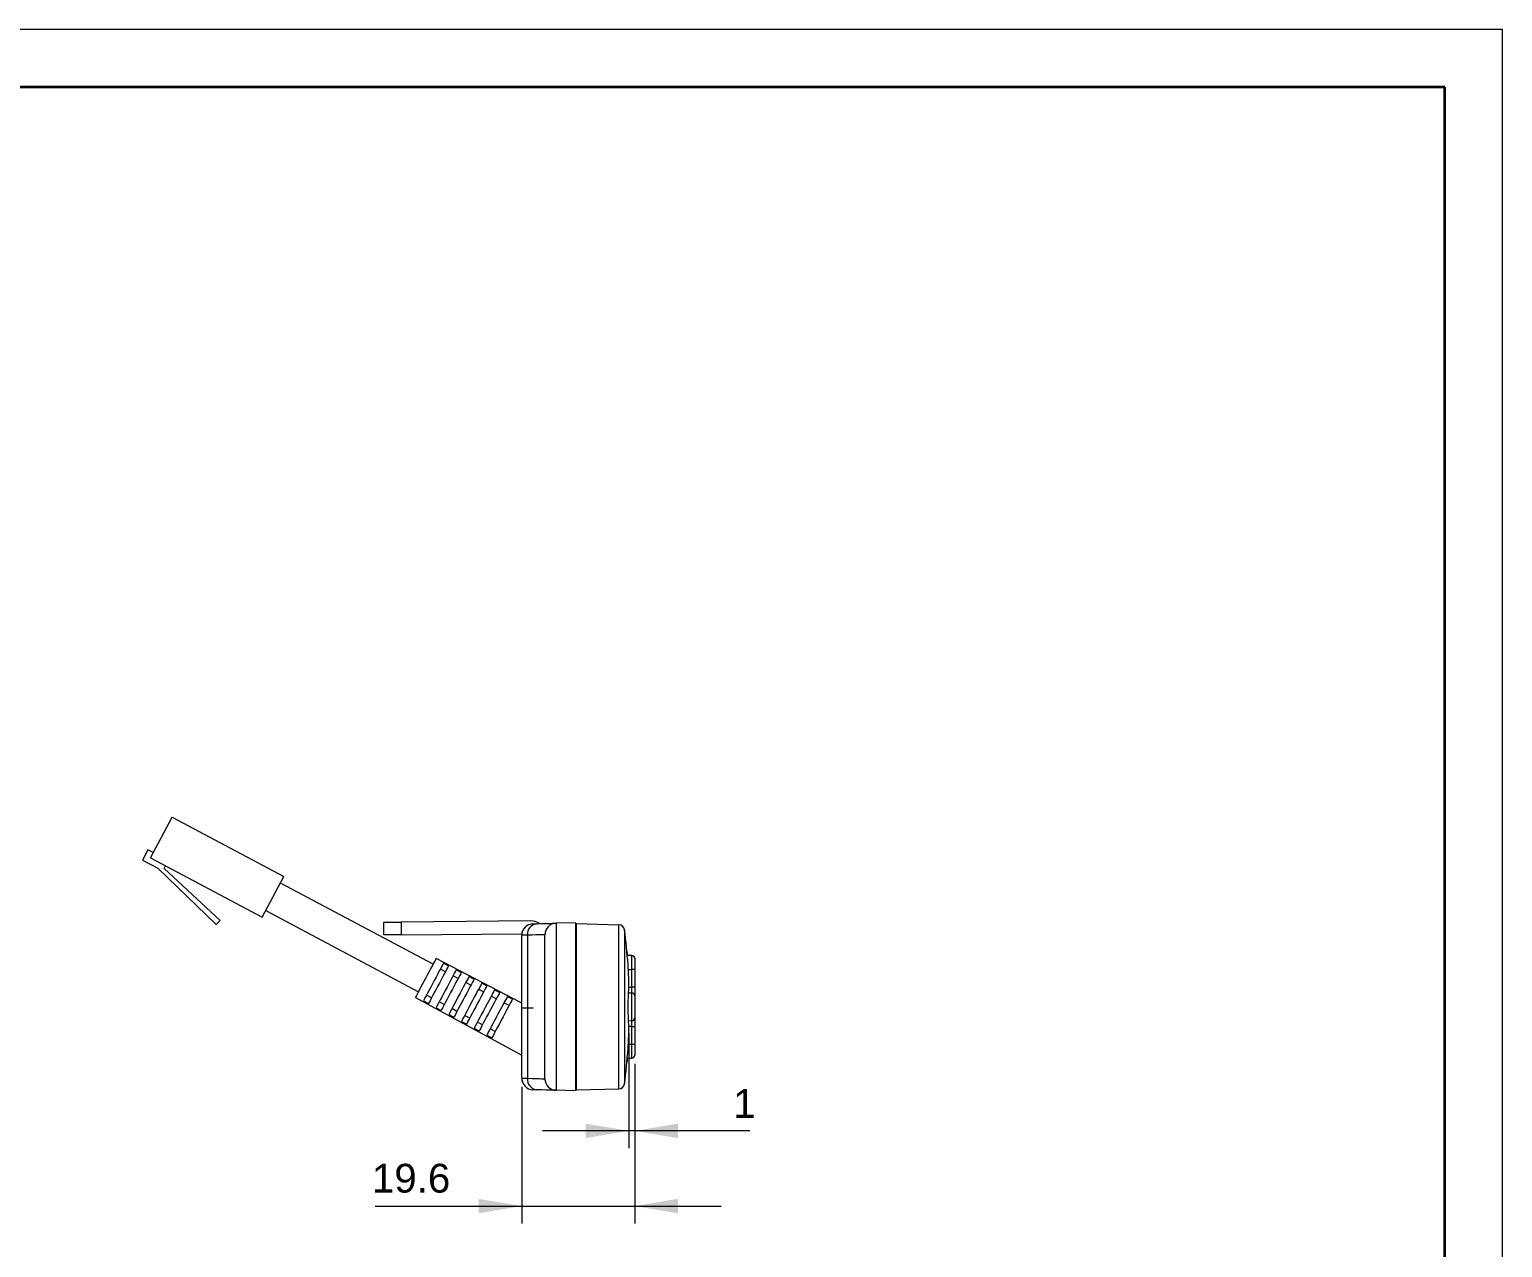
# Model space of a CAD drawing. Header units: millimetres. Extents: x -297 to 297, y -210 to 210.
# Drawn here: x 41.4 to 297, y -1.4 to 210 of the extents above; entities that cross this region are included whole.
import ezdxf

# ---------------------------------------------------------------- set-up
doc = ezdxf.new("R2010")
doc.units = ezdxf.units.MM
doc.layers.get('0').update_dxf_attribs({"lineweight": 20})
doc.layers.add('粗实线层', color=7, linetype='Continuous', lineweight=35)
doc.layers.add('细实线层', color=7, linetype='Continuous', lineweight=18)
doc.styles.add('标准', font='')
doc.styles.get('标准').set_extended_font_data('arial')
doc.dimstyles.new('标准$0', dxfattribs={"dimscale": 1.5, "dimtxt": 3.333333, "dimasz": 5, "dimexe": 2, "dimexo": 1, "dimgap": 1.5, "dimtad": 1, "dimdec": 1, "dimdsep": 46, "dimtxsty": '标准', "dimcen": 2.5, "dimdle": 10, "dimclrd": 256, "dimclre": 256, "dimclrt": 7, "dimadec": 0, "dimazin": 0, "dimtfac": 0.714286, "dimtdec": 1, "dimtmove": 0, "dimatfit": 3, "dimfxl": 0, "dimtolj": 1, "dimarcsym": 0})

# ---------------------------------------------------------------- blocks, each defined once
blk = doc.blocks.new('*X16')
at = {"lineweight": 0}
for points in [[(126.82, 5.77), (119.32, 7.02), (119.32, 4.52)], [(146.42, 5.77), (153.92, 7.02), (153.92, 4.52)]]:
    blk.add_hatch(color=256, dxfattribs=at).paths.add_polyline_path(points, flags=0)
at = {"linetype": 'Continuous', "lineweight": 0}
for p, q in [((146.42, 30.46), (146.42, 2.77)), ((126.82, 26.46), (126.82, 2.77))]:
    blk.add_line(p, q, dxfattribs=at)
at = {"lineweight": 0}
blk.add_line((101.36, 5.77), (161.42, 5.77), dxfattribs=at)
at = {"color": 7, "linetype": 'Continuous', "lineweight": 0, "insert": (107.62, 10.57), "char_height": 5, "width": 25.0305, "attachment_point": 5, "style": '标准'}
blk.add_mtext('19.6', dxfattribs=at)
blk = doc.blocks.new('*X17')
at = {"lineweight": 0}
for points in [[(145.4, 18.82), (137.9, 17.57), (137.9, 20.07)], [(146.42, 18.82), (153.92, 17.57), (153.92, 20.07)]]:
    blk.add_hatch(color=256, dxfattribs=at).paths.add_polyline_path(points, flags=0)
at = {"linetype": 'Continuous', "lineweight": 0}
for p, q in [((145.4, 35.76), (145.4, 15.82)), ((146.42, 30.46), (146.42, 15.82))]:
    blk.add_line(p, q, dxfattribs=at)
at = {"lineweight": 0}
blk.add_line((166.38, 18.82), (130.4, 18.82), dxfattribs=at)
at = {"color": 7, "linetype": 'Continuous', "lineweight": 0, "insert": (165.46, 23.58), "char_height": 5, "width": 10, "attachment_point": 5, "style": '标准'}
blk.add_mtext('1', dxfattribs=at)
blk = doc.blocks.new('$CAXA_FRAME_13B17AC1$')
at = {"layer": '粗实线层'}
for p, q in [((287, 200), (-287, 200)), ((287, -200), (287, 200))]:
    blk.add_line(p, q, dxfattribs=at)
at = {"layer": '细实线层'}
for p, q in [((297, 210), (-297, 210)), ((297, -210), (297, 210))]:
    blk.add_line(p, q, dxfattribs=at)

msp = doc.modelspace()

# ---------------------------------------------------------------- linework, layer by layer
at = {"color": 7, "linetype": 'Continuous', "lineweight": 15}
for p, q in [((62.37, 66.24), (66.13, 73.3)), ((66.13, 73.3), (85.55, 62.97)), ((61.96, 67.59), (61.02, 65.82)), ((62.84, 67.12), (61.96, 67.59)), ((61.02, 65.82), (63.67, 64.42)), ((62.37, 66.24), (81.8, 55.91)), ((63.67, 64.42), (73.8, 54.62)), ((64.79, 64.39), (65.02, 64.83)), ((74.5, 55.33), (64.79, 64.39)), ((81.8, 55.91), (85.55, 62.97)), ((111.43, 47.74), (84.94, 61.83)), ((82.41, 57.06), (108.9, 42.97)), ((73.8, 54.62), (74.5, 55.33)), ((102.91, 52.84), (102.89, 55.04)), ((128.39, 55.26), (105.89, 55.07)), ((105.89, 55.07), (105.91, 52.87)), ((136.12, 54.96), (132.77, 54.87)), ((132.77, 54.87), (132.77, 25.86)), ((136.12, 54.96), (136.12, 25.77)), ((136.32, 25.92), (136.32, 54.8)), ((136.32, 54.8), (143.67, 54.61)), ((143.67, 26.11), (143.67, 54.61)), ((144.64, 53.74), (144.64, 26.98)), ((105.91, 52.87), (126.84, 53.05)), ((126.82, 27.96), (126.82, 52.76)), ((127.82, 52.78), (127.82, 27.95)), ((130.82, 27.86), (130.82, 52.87)), ((136.12, 53.58), (136.32, 53.58)), ((126.82, 40.98), (111.95, 48.72)), ((145.92, 49.27), (145.13, 49.27)), ((146.42, 48.77), (146.42, 46.86)), ((113.57, 46.45), (112.69, 46.91)), ((145.31, 46.89), (145.26, 47.67)), ((145.92, 43.77), (145.92, 46.86)), ((146.42, 46.86), (145.92, 46.86)), ((146.42, 46.86), (146.42, 43.77)), ((115.78, 45.27), (114.9, 45.74)), ((117.99, 44.1), (117.1, 44.57)), ((146.42, 43.77), (145.92, 43.77)), ((146.42, 43.77), (146.42, 42.27)), ((108.38, 42), (126.82, 31.98)), ((109.76, 41.4), (110.63, 40.92)), ((111.17, 41.92), (110.28, 42.39)), ((113.38, 40.75), (112.49, 41.22)), ((120.2, 42.92), (119.31, 43.39)), ((122.4, 41.75), (121.52, 42.22)), ((124.61, 40.58), (123.73, 41.05)), ((125.2, 41.68), (124.31, 42.14)), ((145.34, 42.77), (145.92, 42.77)), ((145.92, 37.96), (145.92, 42.77)), ((146.42, 42.27), (146.42, 38.46)), ((111.95, 40.2), (112.83, 39.73)), ((114.15, 39.01), (115.03, 38.53)), ((115.58, 39.57), (114.7, 40.04)), ((117.79, 38.4), (116.91, 38.87)), ((126.82, 40.15), (128.82, 40.15)), ((146.42, 38.46), (146.42, 36.96)), ((118.54, 36.62), (119.42, 36.14)), ((120, 37.23), (119.11, 37.7)), ((122.2, 36.05), (121.32, 36.52)), ((145.35, 37.95), (145.92, 37.96)), ((145.92, 36.96), (146.42, 36.96)), ((145.92, 33.86), (145.92, 36.96)), ((146.42, 36.96), (146.42, 33.86)), ((120.74, 35.43), (121.62, 34.95)), ((145.26, 33.05), (145.31, 33.84)), ((145.92, 33.86), (146.42, 33.86)), ((146.42, 33.86), (146.42, 31.96)), ((145.13, 31.45), (145.92, 31.46)), ((126.82, 27.87), (126.82, 27.87)), ((136.12, 25.77), (132.77, 25.86)), ((136.12, 27.15), (136.32, 27.15)), ((136.12, 27.08), (136.32, 27.08)), ((136.12, 25.98), (136.32, 25.98)), ((136.32, 25.92), (143.67, 26.11))]:
    msp.add_line(p, q, dxfattribs=at)
at = {"color": 8, "linetype": 'Continuous', "lineweight": 15}
for p, q in [((145.92, 46.86), (145.92, 49.27)), ((145.31, 46.86), (145.92, 46.86)), ((145.4, 43.77), (145.92, 43.77)), ((145.4, 43.44), (145.4, 43.46)), ((145.4, 37.26), (145.4, 37.28)), ((145.92, 36.96), (145.4, 36.95)), ((145.31, 33.86), (145.92, 33.86)), ((145.92, 31.46), (145.92, 33.86))]:
    msp.add_line(p, q, dxfattribs=at)
at = {"color": 7, "linetype": 'Continuous', "lineweight": 15}
for points in [[(102.89, 55.04), (102.95, 55.04), (103.12, 55.04), (103.4, 55.04), (103.77, 55.05), (104.22, 55.05), (104.74, 55.06), (105.31, 55.06), (105.89, 55.07)], [(128.77, 54.76), (128.84, 54.77), (129.04, 54.77), (129.37, 54.78)], [(129.37, 54.78), (130.25, 54.8), (131, 54.82), (131.63, 54.84), (132.12, 54.85), (132.48, 54.86), (132.7, 54.87), (132.77, 54.87)], [(105.91, 52.87), (105.32, 52.86), (104.76, 52.86), (104.24, 52.85), (103.79, 52.85), (103.42, 52.84), (103.14, 52.84), (102.97, 52.84), (102.91, 52.84)], [(127.82, 52.78), (127.39, 52.77), (127.08, 52.77), (126.88, 52.77), (126.82, 52.76)], [(130.82, 52.87), (130.76, 52.87), (130.57, 52.86), (130.25, 52.85), (129.82, 52.84), (129.26, 52.82), (128.6, 52.8), (127.82, 52.78)], [(111.95, 48.72), (111.92, 48.67), (111.84, 48.52), (111.71, 48.27), (111.53, 47.93), (111.31, 47.52), (111.06, 47.04), (110.77, 46.51), (110.47, 45.94), (110.16, 45.36), (109.85, 44.77), (109.55, 44.21), (109.27, 43.68), (109.01, 43.2), (108.79, 42.78), (108.61, 42.45), (108.48, 42.2), (108.4, 42.05), (108.38, 42)], [(113.22, 47.91), (113.11, 47.71), (112.95, 47.41), (112.75, 47.03), (112.51, 46.58), (112.24, 46.08), (111.95, 45.52), (111.64, 44.95), (111.33, 44.36), (111.02, 43.78), (110.73, 43.23), (110.46, 42.72), (110.22, 42.27), (110.02, 41.89), (109.86, 41.6), (109.76, 41.4)], [(114.11, 47.45), (114, 47.25), (113.84, 46.95), (113.64, 46.57), (113.4, 46.12), (113.13, 45.61), (112.83, 45.06), (112.53, 44.48), (112.21, 43.89), (111.91, 43.31), (111.61, 42.76), (111.34, 42.25), (111.1, 41.8), (110.9, 41.42), (110.74, 41.12), (110.63, 40.92)], [(115.44, 46.76), (115.33, 46.55), (115.17, 46.26), (114.97, 45.88), (114.73, 45.42), (114.46, 44.91), (114.16, 44.36), (113.85, 43.77), (113.54, 43.18), (113.23, 42.6), (112.93, 42.05), (112.66, 41.54), (112.42, 41.08), (112.22, 40.7), (112.06, 40.41), (111.95, 40.2)], [(116.32, 46.29), (116.22, 46.09), (116.06, 45.79), (115.86, 45.41), (115.61, 44.96), (115.34, 44.45), (115.05, 43.89), (114.74, 43.31), (114.42, 42.71), (114.11, 42.13), (113.81, 41.57), (113.54, 41.06), (113.3, 40.61), (113.1, 40.23), (112.94, 39.93), (112.83, 39.73)], [(114.11, 47.45), (114.04, 47.48), (113.22, 47.91)], [(116.32, 46.29), (116.26, 46.33), (115.44, 46.76)], [(117.65, 45.6), (117.55, 45.4), (117.39, 45.1), (117.19, 44.72), (116.94, 44.26), (116.67, 43.75), (116.37, 43.19), (116.06, 42.6), (115.74, 42.01), (115.43, 41.42), (115.14, 40.86), (114.86, 40.35), (114.62, 39.89), (114.42, 39.51), (114.26, 39.21), (114.15, 39.01)], [(118.54, 45.14), (118.43, 44.94), (118.28, 44.64), (118.07, 44.26), (117.83, 43.8), (117.55, 43.28), (117.26, 42.72), (116.94, 42.13), (116.63, 41.54), (116.31, 40.95), (116.02, 40.39), (115.74, 39.87), (115.5, 39.42), (115.3, 39.03), (115.14, 38.74), (115.03, 38.53)], [(119.87, 44.45), (119.76, 44.24), (119.61, 43.95), (119.4, 43.56), (119.16, 43.1), (118.88, 42.58), (118.58, 42.02), (118.27, 41.43), (117.95, 40.83), (117.64, 40.24), (117.34, 39.68), (117.06, 39.16), (116.82, 38.7), (116.61, 38.32), (116.45, 38.02), (116.35, 37.82)], [(120.76, 43.99), (120.65, 43.78), (120.49, 43.48), (120.29, 43.1), (120.04, 42.64), (119.77, 42.12), (119.47, 41.55), (119.15, 40.96), (118.83, 40.36), (118.52, 39.77), (118.22, 39.21), (117.94, 38.69), (117.7, 38.23), (117.49, 37.84), (117.33, 37.54), (117.23, 37.34)], [(118.54, 45.14), (118.48, 45.17), (117.65, 45.6)], [(120.76, 43.99), (120.7, 44.02), (119.87, 44.45)], [(145.38, 43.32), (145.4, 43.38), (145.4, 43.46)], [(122.09, 43.29), (121.98, 43.09), (121.82, 42.79), (121.62, 42.4), (121.37, 41.94), (121.09, 41.42), (120.79, 40.85), (120.48, 40.26), (120.16, 39.66), (119.84, 39.06), (119.54, 38.5), (119.26, 37.97), (119.02, 37.51), (118.81, 37.13), (118.65, 36.83), (118.54, 36.62)], [(122.98, 42.83), (122.87, 42.63), (122.71, 42.33), (122.5, 41.94), (122.26, 41.48), (121.98, 40.95), (121.68, 40.39), (121.36, 39.79), (121.04, 39.19), (120.72, 38.59), (120.42, 38.02), (120.14, 37.5), (119.9, 37.04), (119.69, 36.65), (119.53, 36.35), (119.42, 36.14)], [(124.31, 42.14), (124.2, 41.94), (124.04, 41.63), (123.83, 41.25), (123.59, 40.78), (123.31, 40.26), (123, 39.69), (122.69, 39.09), (122.36, 38.48), (122.05, 37.88), (121.74, 37.31), (121.46, 36.79), (121.22, 36.32), (121.01, 35.94), (120.85, 35.63), (120.74, 35.43)], [(125.2, 41.68), (125.09, 41.47), (124.93, 41.17), (124.72, 40.78), (124.47, 40.32), (124.19, 39.79), (123.89, 39.22), (123.57, 38.62), (123.25, 38.01), (122.93, 37.41), (122.62, 36.84), (122.34, 36.31), (122.1, 35.85), (121.89, 35.46), (121.73, 35.16), (121.62, 34.95)], [(122.98, 42.83), (122.4, 43.13), (122.09, 43.29)], [(116.35, 37.82), (117.04, 37.44), (117.23, 37.34)], [(145.4, 37.26), (145.4, 37.34), (145.38, 37.42)], [(126.82, 27.96), (126.88, 27.96), (127.08, 27.96), (127.39, 27.95), (127.82, 27.95)], [(127.82, 27.95), (128.6, 27.92), (129.26, 27.9), (129.82, 27.89), (130.25, 27.87), (130.57, 27.86), (130.76, 27.86), (130.82, 27.86)], [(129.37, 25.95), (129.04, 25.95), (128.84, 25.96), (128.77, 25.96)], [(132.77, 25.86), (132.7, 25.86), (132.48, 25.86), (132.12, 25.87), (131.63, 25.89), (131, 25.9), (130.25, 25.92), (129.37, 25.95)]]:
    msp.add_lwpolyline(points, dxfattribs=at)
for centre, radius, start, end in [((128.82, 52.76), 2, 91.5, 180), ((129.63, 52.98), 1.82, 98.3891, 186.1249), ((128.41, 52.76), 2.5, 54.2892, 90.5), ((132.82, 52.87), 2, 91.5, 180), ((143.64, 53.61), 1, 7.5607, 88.5), ((43.83, 40.36), 101.69, 4.1221, 7.5607), ((145.92, 48.77), 0.5, 360, 89.5), ((43.83, 40.36), 101.69, 3.5672, 3.6792), ((62.62, 43.06), 82.79, 0.2778, 2.513), ((145.92, 42.27), 0.5, 360, 89.5), ((145.92, 38.46), 0.5, 270.5, 360), ((62.62, 37.67), 82.79, 357.487, 359.7222), ((43.83, 40.36), 101.69, 356.3208, 356.4328), ((43.83, 40.36), 101.69, 352.4393, 355.8779), ((145.92, 31.96), 0.5, 270.5, 0), ((128.82, 27.96), 2, 180, 268.5), ((128.81, 28.04), 2, 185.0106, 206.2448), ((129.63, 27.75), 1.82, 173.8751, 261.611), ((132.82, 27.86), 2, 180, 268.5), ((143.64, 27.11), 1, 271.5, 352.4393)]:
    msp.add_arc(centre, radius, start, end, dxfattribs=at)
for centre, start_param, end_param in [((145.92, 43.77), 3.141536, 4.712256), ((145.92, 36.96), 4.712522, 6.283185)]:
    msp.add_ellipse(centre, major_axis=(0, 1), ratio=0.004362, start_param=start_param, end_param=end_param, dxfattribs=at)
for points, knots in [([(145.07, 49.96), (145.06, 49.97), (145.06, 50.01), (145.08, 49.78), (145.12, 49.42), (145.13, 49.27)], [0, 0, 0, 0, 193.290596, 745.874637, 1121.399989, 1121.399989, 1121.399989, 1121.399989]), ([(145.4, 37.28), (145.4, 37.28), (145.38, 37.33), (145.36, 37.58), (145.33, 38.23), (145.31, 39.02), (145.3, 39.9), (145.3, 40.83), (145.31, 41.84), (145.34, 42.68), (145.37, 43.26), (145.39, 43.38), (145.4, 43.44)], [0, 0, 0, 0, 29.207643, 415.659221, 802.046417, 1188.246021, 1429.909718, 1815.692454, 2201.474232, 2587.305408, 2973.32067, 3299.658347, 3299.658347, 3299.658347, 3299.658347]), ([(145.13, 31.45), (145.12, 31.36), (145.09, 31.03), (145.07, 30.77), (145.07, 30.77), (145.07, 30.77)], [0, 0, 0, 0, 212.809947, 785.138481, 1155.992733, 1155.992733, 1155.992733, 1155.992733])]:
    msp.add_open_spline(points, degree=3, knots=knots, dxfattribs=at)

# ---------------------------------------------------------------- block references
at = {"layer": '粗实线层'}
msp.add_blockref('$CAXA_FRAME_13B17AC1$', (0, 0), dxfattribs=at)

# ---------------------------------------------------------------- dimensions: what is measured, and where the dimension line sits
at = {"color": 7, "linetype": 'Continuous', "lineweight": 0}
for base, p1, p2, picture, middle in [((145.4, 18.82), (146.42, 31.96), (145.4, 37.26), '*X17', (165.46, 23.58)), ((146.42, 5.77), (126.82, 27.96), (146.42, 31.96), '*X16', (107.62, 10.57))]:
    dim = msp.add_linear_dim(base=base, p1=p1, p2=p2, dimstyle='标准$0', override={"dimsah": 1, "dimtzin": 0}, dxfattribs=at)
    dim.commit()
    dim.dimension.update_dxf_attribs({"geometry": picture, "text_midpoint": middle, "dimtype": 160})

doc.saveas('drawing.dxf')
